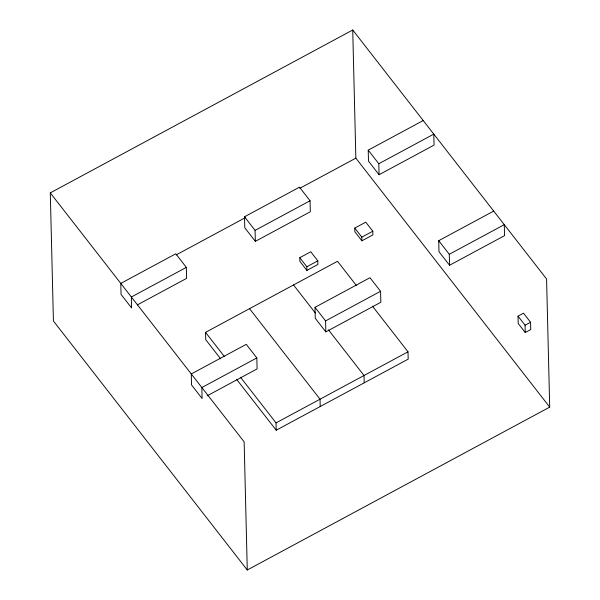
<?xml version="1.0" encoding="UTF-8"?>
<svg xmlns="http://www.w3.org/2000/svg" width="600" height="600" viewBox="0 0 600 600"><rect width="100%" height="100%" fill="white"/><g stroke="black" fill="none" stroke-linecap="round" stroke-linejoin="round"><path stroke-width="0.9" d="M50.295 192.877L352.725 30L546.577 278.993L549.705 407.123L247.275 570L53.422 321.007L50.295 192.877L244.147 441.862L247.275 570M244.507 216.788L299.49 187.17L310.065 200.752L310.335 211.74L255.345 241.35L244.778 227.767L244.507 216.788L255.083 230.37L255.345 241.35M379.072 174.72L378.803 163.74L433.793 134.123L434.055 145.102L379.072 174.72L368.498 161.137L368.228 150.157L423.217 120.54M176.205 254.888L245.43 217.605M299.82 188.31L355.853 158.137L352.725 30M186.345 267.382L131.355 297L131.625 307.98L121.05 294.397L120.788 283.418L175.77 253.8L186.345 267.382L186.615 278.37L137.37 304.89M255.083 230.37L310.065 200.752M299.775 257.7L310.77 251.775L317.82 260.835L317.91 264.495L306.915 270.413L299.865 261.36L299.775 257.7L306.825 266.752L306.915 270.413M354.757 228.083L365.76 222.165L372.81 231.218L372.9 234.877L361.897 240.803L354.847 231.75L354.757 228.083L361.808 237.142L361.897 240.803M306.825 266.752L317.82 260.835M361.808 237.142L372.81 231.218M220.627 358.815L205.725 339.675L205.545 332.355L337.515 261.278L356.43 285.57M315 307.327L369.983 277.718L380.558 291.293L380.827 302.28L325.837 331.89L315.27 318.308L315 307.327L325.575 320.91L325.837 331.89M449.565 265.26L449.295 254.28L504.285 224.663L504.548 235.65L449.565 265.26L438.99 251.678L438.72 240.697L493.71 211.08M256.837 357.923L201.847 387.54L202.118 398.52L191.542 384.945L191.28 373.957L246.263 344.347L256.837 357.923L257.108 368.91L207.045 395.873M325.575 320.91L380.558 291.293M408.007 351.817L408.188 359.145L276.218 430.215L276.038 422.895L408.007 351.817L372.48 306.18M518.018 316.163L523.515 313.2L530.565 322.252L530.745 329.572L525.248 332.535L518.197 323.483L518.018 316.163L525.067 325.215L525.248 332.535M525.067 325.215L530.565 322.252M368.228 150.157L378.803 163.74M438.72 240.697L449.295 254.28M355.853 158.137L549.705 407.123M293.528 284.97L315.308 312.945M328.485 329.873L364.02 375.51L364.2 382.837M249.54 308.663L320.032 399.202L320.205 406.522M205.545 332.355L224.46 356.64M240.51 377.257L276.038 422.895M236.67 379.425L276.218 430.215"/></g></svg>
